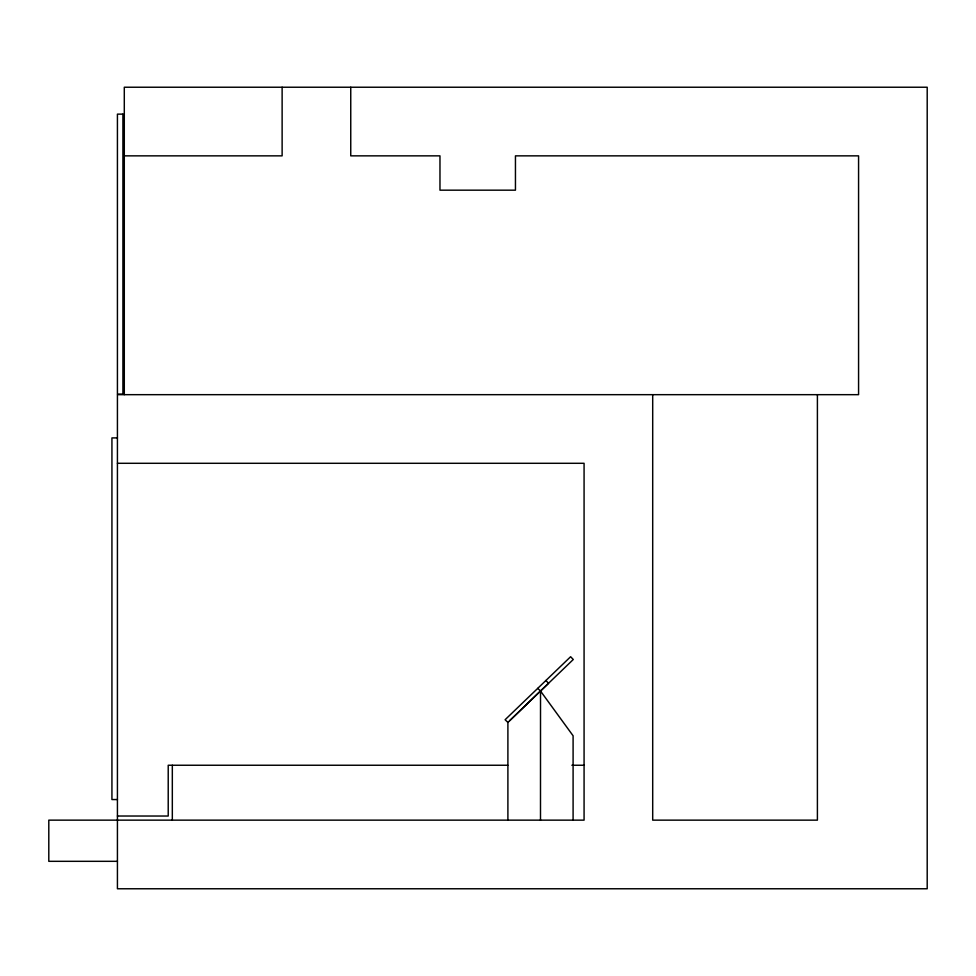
<?xml version="1.0" encoding="UTF-8"?>
<svg xmlns="http://www.w3.org/2000/svg" width="976" height="976" viewBox="0 0 976 976"><rect width="100%" height="100%" fill="white"/><g stroke="black" fill="none" stroke-linecap="round" stroke-linejoin="round"><path stroke-width="1.46" d="M540.497 820.145L540.521 691.045L548.549 683.273L545.877 680.504M507.898 820.145L507.898 722.411L540.497 690.947L537.715 688.361M509.765 720.605L573.278 659.495L570.618 656.726L505.104 719.727L507.898 722.411M124.294 155.855L282.125 155.855L282.125 87.23M117.425 437.907L111.935 437.907L111.935 799.551L117.425 799.551M117.425 463.295L584.075 463.295L584.075 820.145L48.8 820.145L48.8 861.32L117.425 861.32M507.825 765.245L168.214 765.245L168.214 816.034L117.425 816.021M571.875 765.245L584.075 765.245M540.521 691.045L573.095 735.77L573.095 820.145M817.4 394.67L817.4 820.145L652.7 820.145L652.7 394.67M350.75 87.23L350.75 155.855L439.969 155.855L439.969 190.174L515.45 190.174L515.45 155.855L858.575 155.855L858.575 394.67L117.425 394.67L117.425 888.77L927.2 888.77L927.2 87.23L124.294 87.23L124.294 394.67M172.325 765.245L172.325 820.145M122.915 114.131L117.425 114.131L117.425 394.121L122.915 394.121L122.915 114.131"/></g></svg>
